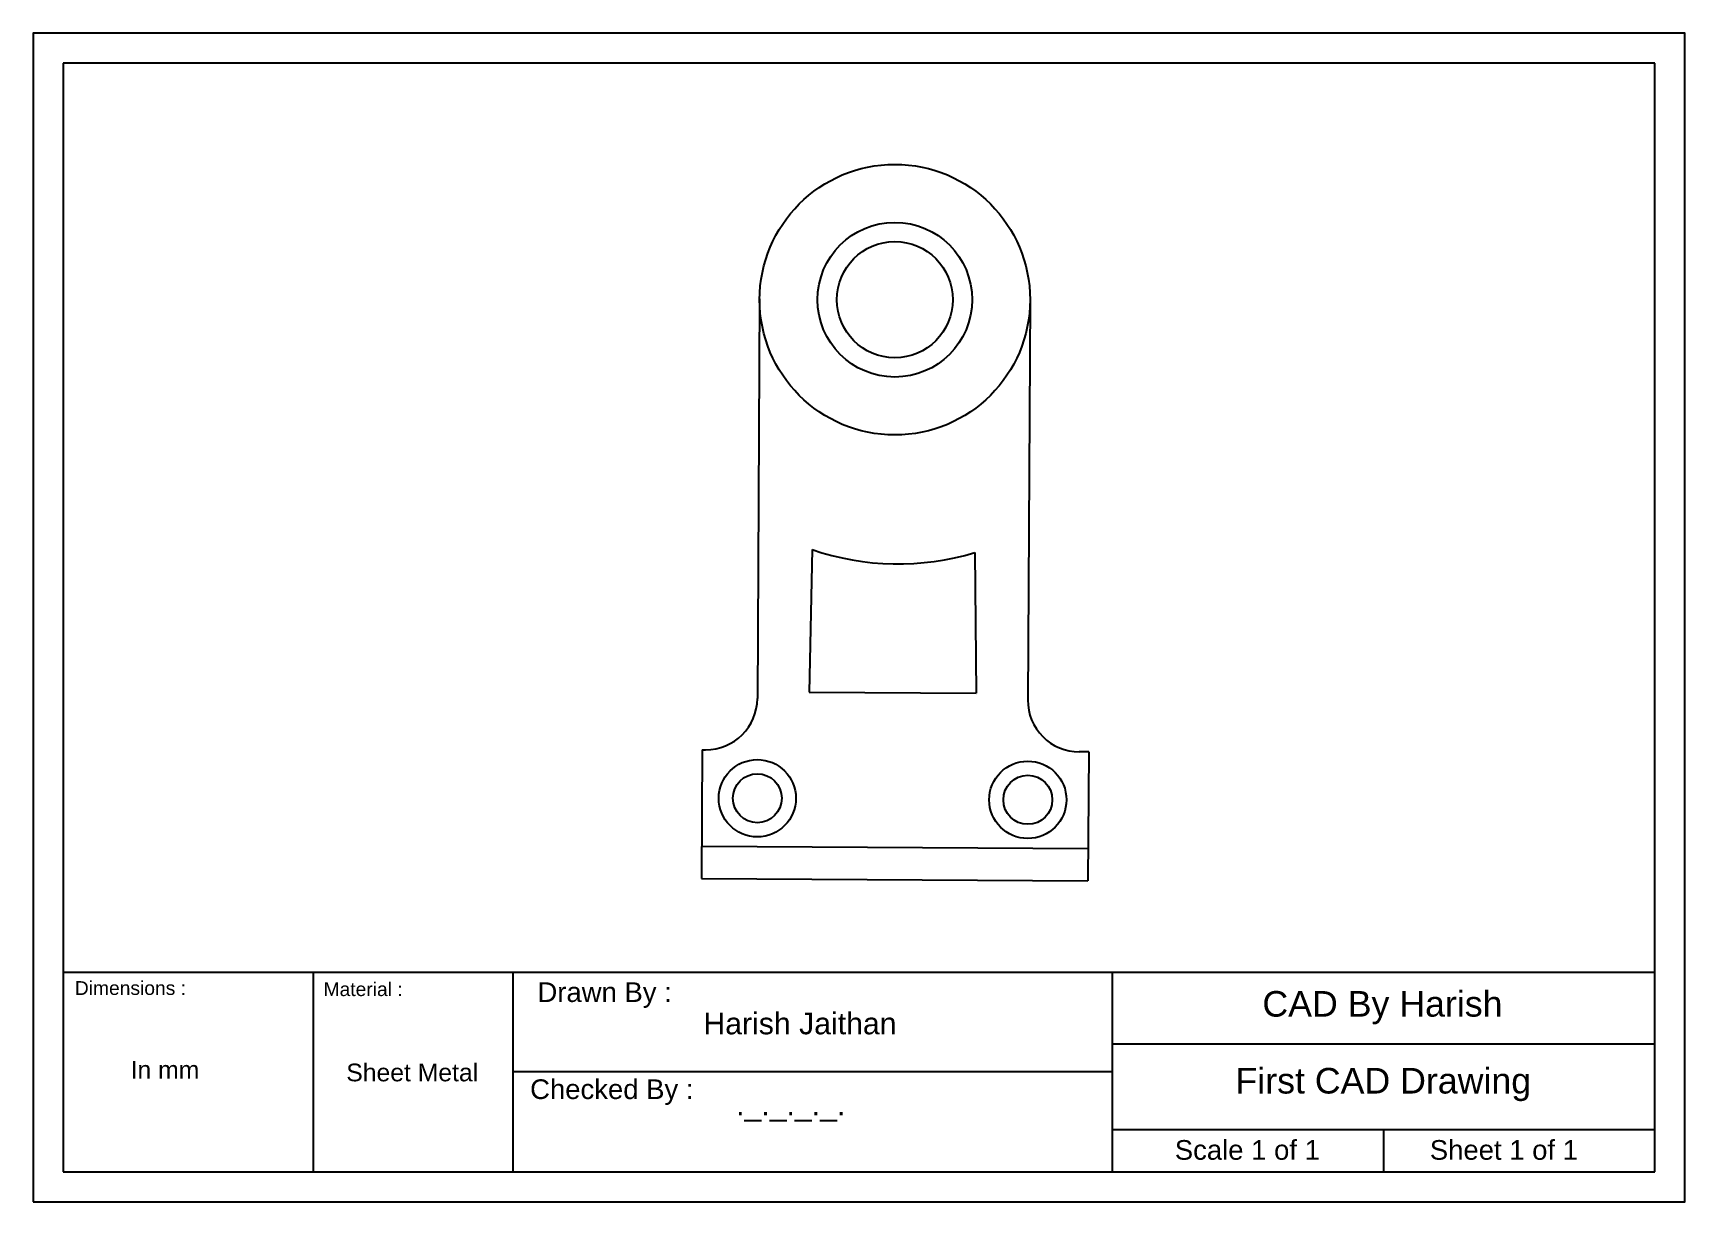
# Model space of a CAD drawing. Header units: millimetres. Extents: x 220 to 640, y 0 to 297.
import ezdxf

# ---------------------------------------------------------------- set-up
doc = ezdxf.new("R2010")
doc.units = ezdxf.units.MM
doc.styles.get("Standard").update_dxf_attribs({"font": 'arial.ttf'})

msp = doc.modelspace()

# ---------------------------------------------------------------- linework, layer by layer
for p, q in [((632.57, 288.94), (227.81, 288.94)), ((227.81, 288.94), (227.81, 7.18)), ((632.57, 7.18), (632.57, 288.94)), ((404.91, 229.01), (404.34, 127.5)), ((473.68, 228.62), (473.11, 127.1)), ((418.27, 165.34), (417.48, 129.07)), ((459.62, 164.58), (459.99, 128.83)), ((417.48, 129.07), (459.99, 128.83)), ((473.11, 127.1), (473.11, 126.96)), ((390.35, 114.48), (390.17, 81.74)), ((390.35, 114.48), (391.17, 114.48)), ((488.59, 113.93), (486.2, 113.93)), ((488.59, 113.93), (488.4, 81.19)), ((390.22, 89.93), (488.45, 89.37)), ((390.17, 81.74), (488.4, 81.19)), ((227.81, 57.98), (632.57, 57.98)), ((291.38, 57.98), (291.38, 7.18)), ((342.18, 57.98), (342.18, 7.18)), ((494.58, 57.98), (494.58, 7.18)), ((632.57, 39.62), (494.58, 39.62)), ((494.58, 32.58), (342.18, 32.58)), ((632.57, 17.89), (494.58, 17.89)), ((563.58, 17.89), (563.58, 7.18)), ((227.81, 7.18), (632.57, 7.18))]:
    msp.add_line(p, q)
msp.add_lwpolyline([(220.19, -0.44), (640.19, -0.44), (640.19, 296.56), (220.19, 296.56)], close=True)
for centre, radius in [((439.3, 228.82), 34.38), ((439.3, 228.82), 19.65), ((439.3, 228.82), 14.74), ((404.34, 102.13), 9.82), ((473.11, 101.74), 9.82), ((404.34, 102.13), 6.22), ((473.11, 101.74), 6.22)]:
    msp.add_circle(centre, radius)
for centre, radius, start, end in [((440.11, 228.81), 67.13, 251.0061, 286.8889), ((391.25, 127.58), 13.1, 269.6779, 359.6779), ((486.2, 127.03), 13.1, 179.6779, 270)]:
    msp.add_arc(centre, radius, start, end)

# ---------------------------------------------------------------- texts
at = {"attachment_point": 1}
for s, width, insert, char_height in [('Dimensions :', 85.0324, (230.82, 55.66), 3.5), ('Material :', 37.0827, (294.06, 55.37), 3.5), ('Drawn By :', 85.0324, (348.44, 55.37), 5), ('CAD By Harish', 85.0324, (532.75, 53.15), 6.5), ('Harish Jaithan', 85.0324, (390.62, 47.66), 5.5), ('In mm', 85.0324, (245, 35.39), 4.5), ('Sheet Metal', 85.0324, (299.83, 34.71), 4.5), ('First CAD Drawing', 85.0324, (525.91, 33.61), 6.5), ('Checked By :', 85.0324, (346.57, 30.71), 5), ('._._._._.', 85.0324, (398.94, 27.05), 5.5), ('Scale 1 of 1', 85.0324, (510.48, 15.28), 5), ('Sheet 1 of 1', 85.0324, (575.32, 15.28), 5)]:
    msp.add_mtext_dynamic_manual_height_columns(s, width=width, gutter_width=12.5, heights=[14.69], dxfattribs=dict(at, insert=insert, char_height=char_height))

doc.saveas('drawing.dxf')
